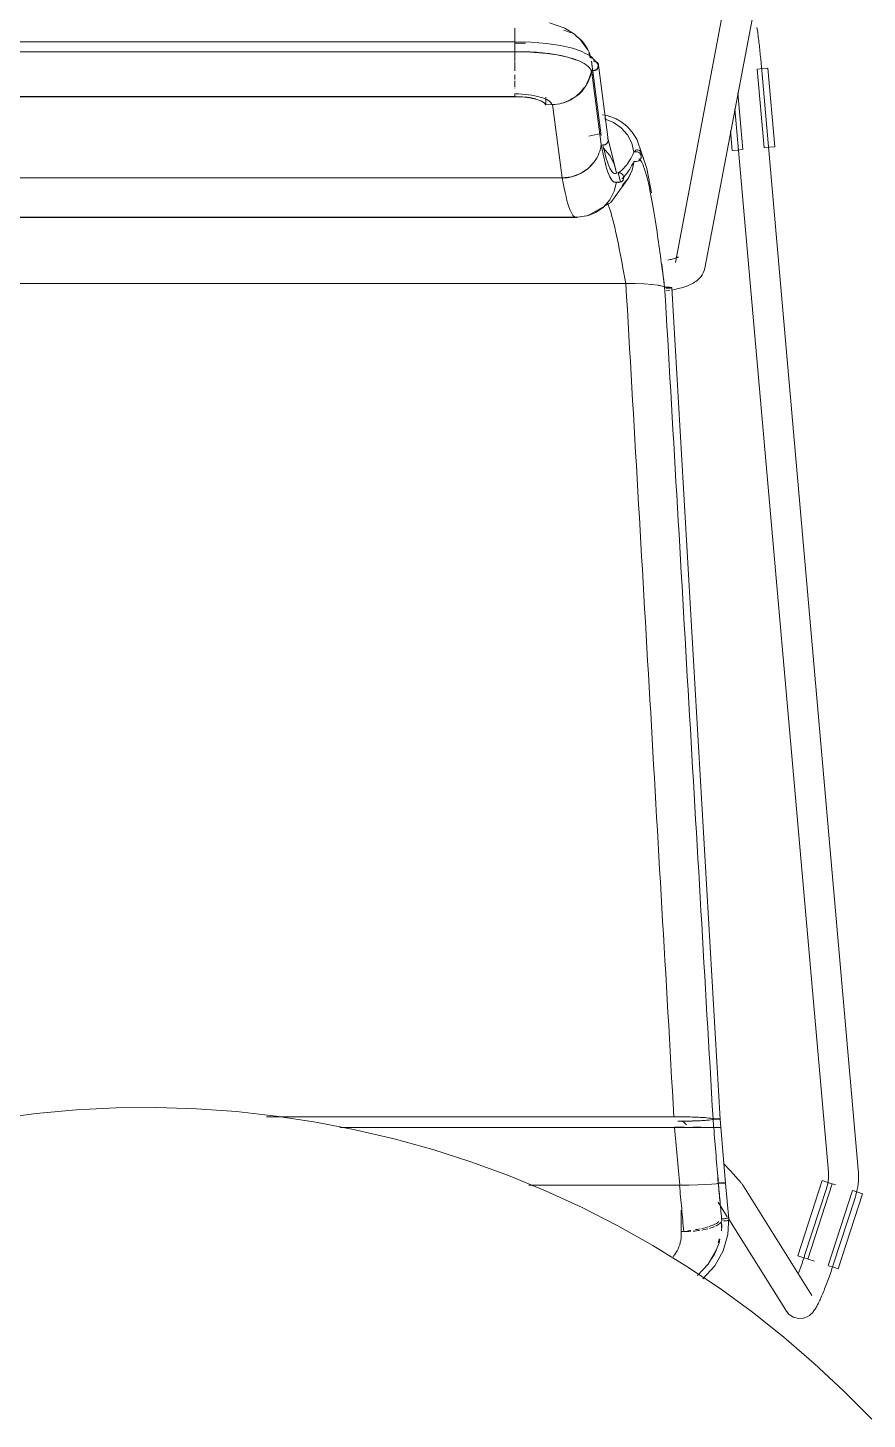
# Model space of a CAD drawing. Header units: millimetres. Extents: x 155927 to 317870, y -36033 to 97293.
# Drawn here: x 220476 to 220811, y 32063 to 32618 of the extents above; entities that cross this region are included whole.
import ezdxf

# ---------------------------------------------------------------- set-up
doc = ezdxf.new("R2010")
doc.units = ezdxf.units.MM
doc.header["$MEASUREMENT"] = 0
doc.layers.add('I-FURN', color=8, linetype='CONTINUOUS', lineweight=9)

msp = doc.modelspace()

# ---------------------------------------------------------------- linework, layer by layer
at = {"layer": 'I-FURN'}
for p, q in [((220753.53, 32623.65), (220734.71, 32524.36)), ((220746.5, 32522.13), (220765.32, 32621.42)), ((220670.62, 32617.95), (220670.62, 32615.37)), ((220670.62, 32612.18), (220670.62, 32615.21)), ((220670.62, 32615.2), (220670.62, 32612.18)), ((220684.51, 32620.06), (220690.55, 32617.93)), ((220690.55, 32617.93), (220694.44, 32615.54)), ((220694.44, 32615.54), (220696.91, 32613.24)), ((220767.3, 32618.16), (220767.39, 32617.58)), ((220767.39, 32617.58), (220767.49, 32616.97)), ((220767.49, 32616.97), (220767.58, 32616.36)), ((220767.58, 32616.36), (220767.67, 32615.72)), ((220767.67, 32615.72), (220767.75, 32615.07)), ((220767.75, 32615.07), (220767.84, 32614.41)), ((220670.62, 32612.43), (220375.77, 32612.43)), ((220670.62, 32612.43), (220670.62, 32608.47)), ((220670.62, 32612.43), (220677.16, 32612.33)), ((220670.62, 32612.36), (220670.62, 32612.43)), ((220670.62, 32612.16), (220670.62, 32612.36)), ((220670.62, 32611.86), (220670.62, 32612.16)), ((220670.62, 32611.47), (220670.62, 32611.86)), ((220670.62, 32611.01), (220670.62, 32611.47)), ((220670.62, 32610.52), (220670.62, 32611.01)), ((220670.62, 32610.02), (220670.62, 32610.52)), ((220670.62, 32609.55), (220670.62, 32610.02)), ((220670.62, 32609.13), (220670.62, 32609.55)), ((220677.16, 32612.33), (220683.28, 32611.85)), ((220683.28, 32611.85), (220688.9, 32611)), ((220688.9, 32611), (220693.59, 32609.9)), ((220693.59, 32609.9), (220697.05, 32608.74)), ((220696.91, 32613.24), (220699.59, 32609.35)), ((220699.59, 32609.35), (220699.69, 32609.15)), ((220767.84, 32614.41), (220767.93, 32613.73)), ((220767.93, 32613.73), (220768.01, 32613.05)), ((220768.01, 32613.05), (220768.1, 32612.35)), ((220768.1, 32612.35), (220768.18, 32611.64)), ((220768.18, 32611.64), (220768.26, 32610.92)), ((220768.26, 32610.92), (220768.34, 32610.19)), ((220768.34, 32610.19), (220768.42, 32609.46)), ((220768.42, 32609.46), (220768.5, 32608.72)), ((220375.77, 32608.47), (220670.62, 32608.47)), ((220670.62, 32608.8), (220670.62, 32609.13)), ((220670.62, 32608.58), (220670.62, 32608.8)), ((220670.62, 32608.47), (220670.62, 32608.58)), ((220670.62, 32604.68), (220670.62, 32608.49)), ((220670.62, 32608.49), (220670.62, 32604.68)), ((220676.84, 32608.39), (220670.62, 32608.47)), ((220670.62, 32604.49), (220670.62, 32600.93)), ((220683.41, 32607.85), (220676.84, 32608.39)), ((220687.42, 32607.26), (220683.41, 32607.85)), ((220691.85, 32606.29), (220687.42, 32607.26)), ((220695.29, 32605.2), (220691.85, 32606.29)), ((220697.05, 32608.74), (220701.17, 32606.56)), ((220701.17, 32606.56), (220703.71, 32603.66)), ((220705.08, 32575.02), (220701.23, 32604.72)), ((220768.5, 32608.72), (220768.57, 32607.98)), ((220768.57, 32607.98), (220768.64, 32607.23)), ((220768.64, 32607.23), (220768.71, 32606.48)), ((220768.71, 32606.48), (220768.78, 32605.73)), ((220768.78, 32605.73), (220768.8, 32605.57)), ((220807.74, 32162.25), (220768.8, 32605.57)), ((220670.62, 32599.3), (220670.62, 32597.46)), ((220701.25, 32601.18), (220705.1, 32571.47)), ((220701.38, 32603.52), (220702, 32598.75)), ((220707.93, 32573.38), (220704.07, 32603.16)), ((220767.38, 32601.59), (220770.14, 32570.18)), ((220767.5, 32601.6), (220769.57, 32601.78)), ((220769.57, 32601.78), (220771.61, 32601.96)), ((220771.61, 32601.96), (220774.37, 32570.55)), ((220670.62, 32596.94), (220670.62, 32594.48)), ((220670.62, 32593.95), (220670.62, 32594.05)), ((220670.62, 32590.62), (220375.77, 32590.62)), ((220375.77, 32590.56), (220670.62, 32590.56)), ((220670.62, 32590.56), (220673.66, 32590.46)), ((220673.66, 32590.46), (220676.51, 32590.14)), ((220676.51, 32590.14), (220679, 32589.63)), ((220679, 32589.63), (220680.98, 32588.96)), ((220680.98, 32588.96), (220682.33, 32588.17)), ((220682.33, 32588.17), (220682.97, 32587.31)), ((220682.97, 32587.31), (220682.97, 32590.31)), ((220682.97, 32587.32), (220682.98, 32590.31)), ((220682.97, 32587.31), (220685.69, 32587.38)), ((220685.69, 32587.38), (220689.55, 32558.1)), ((220761.69, 32569.44), (220759.7, 32592.04)), ((220707.46, 32583.05), (220705.69, 32583.28)), ((220709.99, 32580.32), (220706.47, 32581.72)), ((220711.06, 32581.76), (220707.46, 32583.05)), ((220713.33, 32580.42), (220711.06, 32581.76)), ((220758.49, 32585.7), (220795.79, 32161.2)), ((220713.07, 32578.14), (220709.99, 32580.32)), ((220715.55, 32575.32), (220713.07, 32578.14)), ((220715.5, 32578.64), (220713.33, 32580.42)), ((220717.5, 32576.4), (220715.5, 32578.64)), ((220719.31, 32573.57), (220717.5, 32576.4)), ((220756.77, 32576.96), (220757.46, 32569.07)), ((220704.95, 32575.8), (220700.13, 32574.85)), ((220705.57, 32571.32), (220706.06, 32571.28)), ((220706.06, 32571.28), (220706.56, 32571.36)), ((220706.56, 32571.36), (220707.01, 32571.55)), ((220707.01, 32571.55), (220707.39, 32571.85)), ((220707.39, 32571.85), (220707.68, 32572.24)), ((220707.68, 32572.24), (220707.87, 32572.68)), ((220707.88, 32573.62), (220707.69, 32574.06)), ((220707.87, 32572.68), (220707.94, 32573.15)), ((220707.94, 32573.15), (220707.88, 32573.62)), ((220707.91, 32573.46), (220710.88, 32561.84)), ((220717.29, 32572), (220715.55, 32575.32)), ((220718.2, 32568.37), (220717.29, 32572)), ((220723.3, 32561.86), (220719.31, 32573.57)), ((220774.37, 32570.55), (220772.33, 32570.37)), ((220708.59, 32567.11), (220706.08, 32569.98)), ((220710.34, 32563.71), (220708.59, 32567.11)), ((220718.25, 32564.88), (220717.45, 32561.27)), ((220717.46, 32561.26), (220718.25, 32564.88)), ((220718.2, 32568.36), (220718.67, 32568.53)), ((220718.67, 32568.53), (220718.2, 32568.37)), ((220718.72, 32564.73), (220718.25, 32564.88)), ((220718.25, 32564.88), (220718.72, 32564.73)), ((220719.16, 32568.58), (220718.67, 32568.53)), ((220718.67, 32568.53), (220719.16, 32568.57)), ((220719.66, 32568.5), (220719.16, 32568.58)), ((220719.16, 32568.57), (220719.66, 32568.5)), ((220719.66, 32568.5), (220720.11, 32568.3)), ((220720.11, 32568.3), (220719.66, 32568.5)), ((220720.16, 32565), (220719.71, 32564.79)), ((220719.71, 32564.79), (220720.16, 32565)), ((220720.11, 32568.3), (220720.5, 32568)), ((220720.5, 32568), (220720.11, 32568.3)), ((220720.54, 32565.32), (220720.16, 32565)), ((220720.16, 32565), (220720.54, 32565.31)), ((220720.5, 32568), (220720.8, 32567.6)), ((220720.8, 32567.6), (220720.5, 32568)), ((220720.83, 32565.72), (220720.54, 32565.32)), ((220720.54, 32565.31), (220720.83, 32565.72)), ((220720.8, 32567.6), (220720.99, 32567.15)), ((220721, 32567.15), (220720.8, 32567.6)), ((220721.01, 32566.18), (220720.83, 32565.72)), ((220720.83, 32565.72), (220721.01, 32566.18)), ((220720.99, 32567.15), (220721.07, 32566.66)), ((220721.07, 32566.66), (220721, 32567.15)), ((220721.07, 32566.66), (220721.01, 32566.18)), ((220721.01, 32566.18), (220721.07, 32566.66)), ((220759.5, 32569.24), (220757.46, 32569.07)), ((220761.57, 32569.43), (220759.5, 32569.24)), ((220772.33, 32570.37), (220770.26, 32570.19)), ((220693.32, 32558.57), (220696.87, 32559.89)), ((220696.87, 32559.89), (220699.98, 32561.97)), ((220699.98, 32561.97), (220702.47, 32564.71)), ((220711.24, 32560), (220710.34, 32563.71)), ((220710.88, 32561.84), (220711.2, 32559.98)), ((220711.24, 32559.99), (220711.71, 32560.16)), ((220711.71, 32560.16), (220711.24, 32560)), ((220711.71, 32560.16), (220712.2, 32560.2)), ((220712.21, 32560.2), (220711.71, 32560.16)), ((220712.75, 32556.39), (220711.92, 32560.28)), ((220712.2, 32560.2), (220712.69, 32560.11)), ((220712.7, 32560.12), (220712.21, 32560.2)), ((220712.69, 32560.11), (220713.14, 32559.91)), ((220713.15, 32559.91), (220712.7, 32560.12)), ((220713.14, 32559.91), (220713.53, 32559.6)), ((220713.53, 32559.6), (220713.15, 32559.91)), ((220713.53, 32559.6), (220713.82, 32559.19)), ((220713.82, 32559.2), (220713.53, 32559.6)), ((220717.45, 32561.27), (220715.81, 32557.94)), ((220715.82, 32557.94), (220717.46, 32561.26)), ((220715.87, 32557.87), (220716.76, 32559.61)), ((220719.22, 32564.7), (220718.72, 32564.73)), ((220718.72, 32564.73), (220719.22, 32564.7)), ((220719.71, 32564.79), (220719.22, 32564.7)), ((220719.22, 32564.7), (220719.71, 32564.79)), ((220725.2, 32552.19), (220723.3, 32561.86)), ((220689.55, 32558.1), (220356.84, 32558.1)), ((220356.84, 32558.1), (220689.55, 32558.1)), ((220689.55, 32558.1), (220693.32, 32558.57)), ((220708.89, 32548.33), (220715.87, 32557.87)), ((220710.17, 32556.47), (220713.05, 32556.52)), ((220710.34, 32552.78), (220711.24, 32556.49)), ((220711.71, 32556.33), (220711.24, 32556.49)), ((220711.24, 32556.49), (220711.71, 32556.33)), ((220712.2, 32556.29), (220711.71, 32556.33)), ((220711.71, 32556.33), (220712.21, 32556.29)), ((220712.69, 32556.37), (220712.2, 32556.29)), ((220712.21, 32556.29), (220712.7, 32556.37)), ((220713.14, 32556.58), (220712.69, 32556.37)), ((220712.7, 32556.37), (220713.15, 32556.57)), ((220713.53, 32556.89), (220713.14, 32556.58)), ((220713.15, 32556.57), (220713.53, 32556.89)), ((220715.81, 32557.94), (220713.42, 32555.1)), ((220713.42, 32555.11), (220715.82, 32557.94)), ((220713.82, 32557.29), (220713.53, 32556.89)), ((220713.53, 32556.89), (220713.82, 32557.29)), ((220714.01, 32558.73), (220713.82, 32559.2)), ((220713.82, 32559.19), (220714.01, 32558.73)), ((220714.01, 32557.75), (220713.82, 32557.29)), ((220713.82, 32557.29), (220714.01, 32557.75)), ((220714.01, 32558.73), (220714.08, 32558.24)), ((220714.08, 32558.24), (220714.01, 32558.73)), ((220714.08, 32558.24), (220714.01, 32557.75)), ((220714.01, 32557.75), (220714.08, 32558.24)), ((220700.24, 32543.21), (220708.89, 32548.33)), ((220708.59, 32549.39), (220706.08, 32546.51)), ((220706.08, 32546.51), (220708.59, 32549.38)), ((220710.34, 32552.78), (220708.59, 32549.39)), ((220708.59, 32549.38), (220710.34, 32552.78)), ((220695.05, 32542.35), (220700.08, 32543.14)), ((220699.38, 32542.98), (220695.59, 32542.5)), ((220695.59, 32542.5), (220699.38, 32542.97)), ((220702.94, 32544.34), (220699.38, 32542.98)), ((220699.38, 32542.97), (220702.95, 32544.34)), ((220700.08, 32543.14), (220703.26, 32544.51)), ((220706.08, 32546.51), (220702.94, 32544.34)), ((220702.95, 32544.34), (220706.08, 32546.51)), ((220695.59, 32542.5), (220350.8, 32542.5)), ((220350.8, 32542.5), (220695.59, 32542.5)), ((220351.34, 32542.35), (220656.14, 32542.35)), ((220656.14, 32542.35), (220695.05, 32542.35)), ((220734.6, 32526.02), (220734.26, 32525.91)), ((220734.9, 32526.13), (220734.6, 32526.02)), ((220735.17, 32526.23), (220734.9, 32526.13)), ((220735.4, 32526.32), (220735.17, 32526.23)), ((220735.59, 32526.41), (220735.4, 32526.32)), ((220735.75, 32526.49), (220735.59, 32526.41)), ((220735.83, 32526.53), (220735.75, 32526.49)), ((220735.91, 32526.57), (220735.83, 32526.53)), ((220735.93, 32526.59), (220735.91, 32526.57)), ((220732.16, 32525.39), (220731.67, 32525.29)), ((220732.63, 32525.49), (220732.16, 32525.39)), ((220733.08, 32525.59), (220732.63, 32525.49)), ((220733.5, 32525.7), (220733.08, 32525.59)), ((220733.89, 32525.8), (220733.5, 32525.7)), ((220734.26, 32525.91), (220733.89, 32525.8)), ((220746.24, 32521.14), (220745.88, 32520.24)), ((220746.5, 32522.13), (220746.24, 32521.14)), ((220714.89, 32516), (220331.49, 32516)), ((220331.49, 32516), (220714.89, 32516)), ((220718.66, 32515.94), (220714.89, 32516)), ((220714.97, 32516), (220718.66, 32515.94)), ((220722.2, 32515.79), (220718.66, 32515.94)), ((220718.72, 32515.94), (220722.2, 32515.79)), ((220725.3, 32515.55), (220722.2, 32515.79)), ((220722.24, 32515.78), (220725.3, 32515.55)), ((220727.79, 32515.24), (220725.3, 32515.55)), ((220725.33, 32515.55), (220727.8, 32515.24)), ((220729.54, 32514.87), (220727.79, 32515.24)), ((220727.8, 32515.23), (220729.54, 32514.87)), ((220739.57, 32515.06), (220738.99, 32514.84)), ((220740.14, 32515.3), (220739.57, 32515.06)), ((220740.7, 32515.55), (220740.14, 32515.3)), ((220741.25, 32515.82), (220740.7, 32515.55)), ((220741.79, 32516.11), (220741.25, 32515.82)), ((220742.33, 32516.44), (220741.79, 32516.11)), ((220742.87, 32516.8), (220742.33, 32516.44)), ((220743.4, 32517.2), (220742.87, 32516.8)), ((220743.93, 32517.65), (220743.4, 32517.2)), ((220744.45, 32518.17), (220743.93, 32517.65)), ((220744.96, 32518.77), (220744.45, 32518.17)), ((220745.44, 32519.45), (220744.96, 32518.77)), ((220745.88, 32520.24), (220745.44, 32519.45)), ((220729.54, 32514.87), (220730.44, 32514.47)), ((220730.44, 32514.47), (220729.54, 32514.87)), ((220730.91, 32514.49), (220730.44, 32514.47)), ((220730.44, 32514.47), (220730.92, 32514.49)), ((220731.41, 32514.49), (220730.91, 32514.49)), ((220730.92, 32514.49), (220731.41, 32514.49)), ((220730.95, 32514.07), (220731.45, 32514.07)), ((220731.45, 32514.07), (220730.95, 32514.07)), ((220731.79, 32513.15), (220731.06, 32513.05)), ((220731.9, 32514.48), (220731.41, 32514.49)), ((220731.41, 32514.49), (220731.91, 32514.48)), ((220731.45, 32514.07), (220731.94, 32514.08)), ((220731.94, 32514.08), (220731.45, 32514.07)), ((220732.5, 32513.26), (220731.79, 32513.15)), ((220732.36, 32514.46), (220731.9, 32514.48)), ((220731.91, 32514.48), (220732.36, 32514.46)), ((220731.94, 32514.08), (220732.39, 32514.1)), ((220732.4, 32514.1), (220731.94, 32514.08)), ((220732.74, 32514.43), (220732.36, 32514.46)), ((220732.36, 32514.46), (220732.75, 32514.43)), ((220732.39, 32514.1), (220732.77, 32514.13)), ((220732.78, 32514.13), (220732.4, 32514.1)), ((220733.04, 32514.38), (220732.74, 32514.43)), ((220732.75, 32514.43), (220733.05, 32514.38)), ((220732.77, 32514.13), (220733.06, 32514.18)), ((220733.07, 32514.18), (220732.78, 32514.13)), ((220733.24, 32514.33), (220733.04, 32514.38)), ((220733.05, 32514.38), (220733.24, 32514.33)), ((220733.06, 32514.18), (220733.25, 32514.23)), ((220733.25, 32514.23), (220733.07, 32514.18)), ((220733.9, 32513.5), (220733.21, 32513.37)), ((220733.31, 32514.28), (220733.24, 32514.33)), ((220733.24, 32514.33), (220733.31, 32514.28)), ((220733.25, 32514.23), (220733.31, 32514.28)), ((220733.31, 32514.28), (220733.25, 32514.23)), ((220752.6, 32182.37), (220733.31, 32514.28)), ((220734.58, 32513.63), (220733.9, 32513.5)), ((220735.25, 32513.78), (220734.58, 32513.63)), ((220735.9, 32513.93), (220735.25, 32513.78)), ((220736.55, 32514.09), (220735.9, 32513.93)), ((220737.18, 32514.26), (220736.55, 32514.09)), ((220737.79, 32514.44), (220737.18, 32514.26)), ((220738.4, 32514.64), (220737.79, 32514.44)), ((220738.99, 32514.84), (220738.4, 32514.64)), ((220479.6, 32184.58), (220463.73, 32182.52)), ((220495.53, 32186), (220479.6, 32184.58)), ((220511.51, 32186.79), (220495.53, 32186)), ((220527.51, 32186.94), (220511.51, 32186.79)), ((220543.5, 32186.44), (220527.51, 32186.94)), ((220559.46, 32185.31), (220543.5, 32186.44)), ((220575.36, 32183.54), (220559.46, 32185.31)), ((220734.14, 32183.26), (220571.55, 32183.26)), ((220571.55, 32183.26), (220734.14, 32183.26)), ((220591.18, 32181.14), (220575.36, 32183.54)), ((220737.93, 32183.24), (220734.14, 32183.26)), ((220739.11, 32180.1), (220737.63, 32181.62)), ((220741.49, 32183.16), (220737.93, 32183.24)), ((220737.94, 32181.5), (220741.49, 32181.58)), ((220744.62, 32183.04), (220741.49, 32183.16)), ((220741.49, 32181.58), (220744.61, 32181.71)), ((220744.61, 32181.71), (220747.1, 32181.87)), ((220747.13, 32182.87), (220744.62, 32183.04)), ((220747.1, 32181.87), (220748.85, 32182.06)), ((220748.87, 32182.68), (220747.13, 32182.87)), ((220748.85, 32182.06), (220749.76, 32182.27)), ((220749.76, 32182.47), (220748.87, 32182.68)), ((220750.23, 32182.48), (220749.76, 32182.47)), ((220749.76, 32182.27), (220750.23, 32182.26)), ((220750.73, 32182.48), (220750.23, 32182.48)), ((220750.23, 32182.26), (220750.72, 32182.26)), ((220750.72, 32182.26), (220751.21, 32182.26)), ((220751.22, 32182.48), (220750.73, 32182.48)), ((220751.21, 32182.26), (220751.66, 32182.28)), ((220751.67, 32182.47), (220751.22, 32182.48)), ((220751.66, 32182.28), (220752.05, 32182.29)), ((220752.05, 32182.45), (220751.67, 32182.47)), ((220752.35, 32182.42), (220752.05, 32182.45)), ((220752.05, 32182.29), (220752.34, 32182.32)), ((220752.34, 32182.32), (220752.53, 32182.34)), ((220752.53, 32182.4), (220752.35, 32182.42)), ((220752.6, 32182.37), (220752.53, 32182.4)), ((220752.53, 32182.34), (220752.6, 32182.37)), ((220752.6, 32182.37), (220752.87, 32179.01)), ((220606.89, 32178.11), (220591.18, 32181.14)), ((220734.41, 32178.95), (220600.77, 32178.95)), ((220600.77, 32178.95), (220734.41, 32178.95)), ((220622.46, 32174.45), (220606.89, 32178.11)), ((220738.2, 32178.95), (220734.41, 32178.95)), ((220734.41, 32178.95), (220738.2, 32178.95)), ((220734.42, 32179.08), (220738.2, 32179.07)), ((220738.2, 32179.07), (220734.42, 32179.08)), ((220735.68, 32181.48), (220737.94, 32181.5)), ((220741.76, 32178.96), (220738.2, 32178.95)), ((220738.2, 32178.95), (220741.76, 32178.96)), ((220741.76, 32179.07), (220744.88, 32179.06)), ((220744.88, 32179.06), (220741.76, 32179.07)), ((220741.76, 32178.96), (220744.9, 32178.96)), ((220744.89, 32178.96), (220741.77, 32178.96)), ((220744.88, 32179.06), (220747.38, 32179.05)), ((220747.38, 32179.05), (220744.88, 32179.06)), ((220747.4, 32178.98), (220744.9, 32178.96)), ((220744.9, 32178.96), (220747.4, 32178.98)), ((220747.38, 32179.05), (220749.13, 32179.03)), ((220749.13, 32179.03), (220747.38, 32179.05)), ((220749.14, 32178.99), (220747.4, 32178.98)), ((220747.4, 32178.98), (220749.15, 32178.99)), ((220750.03, 32179), (220749.14, 32178.99)), ((220749.15, 32178.99), (220750.04, 32179)), ((220750.03, 32179.02), (220750.5, 32179.02)), ((220750.5, 32179.02), (220750.03, 32179.02)), ((220750.5, 32179), (220750.03, 32179)), ((220750.04, 32179), (220750.51, 32179)), ((220750.5, 32179.02), (220750.99, 32179.02)), ((220751, 32179.02), (220750.5, 32179.02)), ((220751, 32179), (220750.5, 32179)), ((220750.51, 32179), (220751, 32179)), ((220750.99, 32179.02), (220751.48, 32179.02)), ((220751.49, 32179.02), (220751, 32179.02)), ((220751.49, 32179), (220751, 32179)), ((220751, 32179), (220751.49, 32179)), ((220751.48, 32179.02), (220751.94, 32179.02)), ((220751.94, 32179.02), (220751.49, 32179.02)), ((220751.94, 32179.01), (220751.49, 32179)), ((220751.49, 32179), (220751.95, 32179.01)), ((220751.94, 32179.02), (220752.32, 32179.02)), ((220752.32, 32179.02), (220751.94, 32179.02)), ((220752.32, 32179.01), (220751.94, 32179.01)), ((220751.95, 32179.01), (220752.33, 32179.01)), ((220752.62, 32179.01), (220752.32, 32179.01)), ((220752.33, 32179.01), (220752.62, 32179.01)), ((220752.8, 32179.01), (220752.87, 32179.01)), ((220752.87, 32179.01), (220752.8, 32179.01)), ((220752.81, 32179.01), (220752.87, 32179.01)), ((220752.87, 32179.01), (220752.81, 32179.01)), ((220754.7, 32156.81), (220752.87, 32179.01)), ((220637.88, 32170.17), (220622.46, 32174.45)), ((220653.11, 32165.27), (220637.88, 32170.17)), ((220668.14, 32159.78), (220653.11, 32165.27)), ((220682.93, 32153.68), (220668.14, 32159.78)), ((220754.67, 32163.85), (220754.23, 32164.32)), ((220755.1, 32163.39), (220754.67, 32163.85)), ((220755.53, 32162.93), (220755.1, 32163.39)), ((220755.94, 32162.49), (220755.53, 32162.93)), ((220756.34, 32162.05), (220755.94, 32162.49)), ((220756.73, 32161.63), (220756.34, 32162.05)), ((220757.12, 32161.22), (220756.73, 32161.63)), ((220757.48, 32160.81), (220757.12, 32161.22)), ((220757.84, 32160.42), (220757.48, 32160.81)), ((220758.18, 32160.05), (220757.84, 32160.42)), ((220758.51, 32159.68), (220758.18, 32160.05)), ((220758.83, 32159.33), (220758.51, 32159.68)), ((220795.79, 32161.2), (220795.84, 32160.54)), ((220795.84, 32160.54), (220795.85, 32159.87)), ((220795.85, 32159.87), (220795.85, 32159.21)), ((220807.75, 32162.2), (220807.74, 32162.25)), ((220807.82, 32161.06), (220807.75, 32162.2)), ((220807.85, 32159.91), (220807.82, 32161.06)), ((220807.84, 32158.77), (220807.85, 32159.91)), ((220676.24, 32155.98), (220736.35, 32155.98)), ((220736.35, 32155.98), (220676.24, 32155.98)), ((220736.35, 32155.98), (220740.11, 32156.01)), ((220740.11, 32156.01), (220736.47, 32155.98)), ((220743.65, 32156.08), (220740.21, 32156.01)), ((220740.21, 32156.01), (220743.65, 32156.08)), ((220743.65, 32156.08), (220746.75, 32156.2)), ((220746.75, 32156.2), (220743.71, 32156.08)), ((220746.75, 32156.2), (220749.22, 32156.35)), ((220749.23, 32156.35), (220746.79, 32156.2)), ((220749.22, 32156.35), (220750.96, 32156.52)), ((220750.96, 32156.53), (220749.24, 32156.35)), ((220751.85, 32156.72), (220750.96, 32156.53)), ((220750.96, 32156.52), (220751.85, 32156.72)), ((220751.85, 32156.72), (220752.32, 32156.71)), ((220752.32, 32156.71), (220751.85, 32156.72)), ((220752.34, 32156.91), (220751.86, 32156.9)), ((220751.86, 32156.9), (220752.33, 32156.91)), ((220752.32, 32156.71), (220752.82, 32156.71)), ((220752.81, 32156.71), (220752.32, 32156.71)), ((220753.31, 32156.71), (220752.81, 32156.71)), ((220752.82, 32156.71), (220753.31, 32156.71)), ((220753.32, 32156.91), (220752.83, 32156.91)), ((220752.83, 32156.91), (220753.32, 32156.91)), ((220753.31, 32156.71), (220753.76, 32156.72)), ((220753.76, 32156.72), (220753.31, 32156.71)), ((220753.78, 32156.9), (220753.32, 32156.91)), ((220753.32, 32156.91), (220753.77, 32156.9)), ((220753.76, 32156.72), (220754.15, 32156.74)), ((220754.14, 32156.74), (220753.76, 32156.72)), ((220753.77, 32156.9), (220754.15, 32156.88)), ((220754.16, 32156.88), (220753.78, 32156.9)), ((220754.44, 32156.76), (220754.14, 32156.74)), ((220754.15, 32156.88), (220754.45, 32156.86)), ((220754.15, 32156.74), (220754.44, 32156.76)), ((220754.45, 32156.86), (220754.16, 32156.88)), ((220754.44, 32156.76), (220754.63, 32156.78)), ((220754.64, 32156.84), (220754.45, 32156.86)), ((220754.45, 32156.86), (220754.63, 32156.84)), ((220754.63, 32156.84), (220754.7, 32156.81)), ((220754.7, 32156.81), (220754.63, 32156.78)), ((220754.63, 32156.78), (220754.7, 32156.81)), ((220754.7, 32156.81), (220754.64, 32156.84)), ((220756.12, 32142.32), (220754.7, 32156.81)), ((220759.13, 32158.99), (220758.83, 32159.33)), ((220759.42, 32158.67), (220759.13, 32158.99)), ((220759.69, 32158.36), (220759.42, 32158.67)), ((220759.95, 32158.07), (220759.69, 32158.36)), ((220760.19, 32157.79), (220759.95, 32158.07)), ((220760.42, 32157.52), (220760.19, 32157.79)), ((220760.63, 32157.27), (220760.42, 32157.52)), ((220760.84, 32157.03), (220760.63, 32157.27)), ((220761.02, 32156.8), (220760.84, 32157.03)), ((220761.2, 32156.58), (220761.02, 32156.8)), ((220761.38, 32156.35), (220761.2, 32156.58)), ((220761.55, 32156.13), (220761.38, 32156.35)), ((220761.74, 32155.87), (220761.55, 32156.13)), ((220761.95, 32155.54), (220761.74, 32155.87)), ((220789.26, 32111.96), (220761.95, 32155.54)), ((220793.3, 32157.78), (220783.61, 32127.77)), ((220795.04, 32154.63), (220786.33, 32127.82)), ((220787.66, 32126.47), (220797.35, 32156.47)), ((220793.3, 32157.78), (220795.25, 32157.15)), ((220795.05, 32154.66), (220795.04, 32154.63)), ((220795.24, 32155.29), (220795.05, 32154.66)), ((220795.41, 32155.94), (220795.24, 32155.29)), ((220795.25, 32157.15), (220797.23, 32156.51)), ((220795.55, 32156.58), (220795.41, 32155.94)), ((220795.66, 32157.24), (220795.55, 32156.58)), ((220795.75, 32157.89), (220795.66, 32157.24)), ((220805.41, 32153.87), (220795.73, 32123.86)), ((220795.81, 32158.55), (220795.75, 32157.89)), ((220795.85, 32159.21), (220795.81, 32158.55)), ((220797.44, 32156.44), (220798.61, 32156.07)), ((220805.53, 32153.83), (220807.5, 32153.19)), ((220807.08, 32153.12), (220807.32, 32154.24)), ((220807.32, 32154.24), (220807.52, 32155.36)), ((220807.52, 32155.36), (220807.67, 32156.5)), ((220807.67, 32156.5), (220807.78, 32157.63)), ((220807.78, 32157.63), (220807.84, 32158.77)), ((220697.47, 32147), (220682.93, 32153.68)), ((220751.78, 32149.17), (220755.45, 32143.32)), ((220797.75, 32124.11), (220806.46, 32150.92)), ((220809.46, 32152.56), (220799.77, 32122.56)), ((220806.46, 32150.92), (220806.79, 32152.02)), ((220806.79, 32152.02), (220807.08, 32153.12)), ((220807.5, 32153.19), (220809.46, 32152.56)), ((220711.72, 32139.74), (220697.47, 32147)), ((220737.06, 32136.19), (220737.06, 32145.94)), ((220756, 32143.21), (220755.71, 32136.3)), ((220725.68, 32131.92), (220711.72, 32139.74)), ((220738.05, 32137.43), (220737, 32137.43)), ((220756.05, 32142.35), (220779.09, 32105.59)), ((220739.31, 32123.55), (220725.68, 32131.92)), ((220755.71, 32136.3), (220753.84, 32129.79)), ((220751.13, 32130.19), (220747.77, 32124.36)), ((220753.84, 32129.79), (220750.45, 32123.77)), ((220785.57, 32127.14), (220783.61, 32127.77)), ((220785.54, 32125.43), (220785.77, 32126.11)), ((220787.54, 32126.51), (220785.57, 32127.14)), ((220785.77, 32126.11), (220786, 32126.8)), ((220786, 32126.8), (220786.23, 32127.49)), ((220786.23, 32127.49), (220786.33, 32127.82)), ((220787.75, 32126.44), (220790.23, 32125.64)), ((220752.6, 32114.64), (220739.31, 32123.55)), ((220747.77, 32124.36), (220743.5, 32119.88)), ((220750.45, 32123.77), (220745.71, 32118.62)), ((220783.89, 32120.84), (220784.13, 32121.47)), ((220784.13, 32121.47), (220784.36, 32122.1)), ((220784.36, 32122.1), (220784.6, 32122.75)), ((220784.6, 32122.75), (220784.83, 32123.41)), ((220784.83, 32123.41), (220785.07, 32124.07)), ((220785.07, 32124.07), (220785.3, 32124.75)), ((220785.3, 32124.75), (220785.54, 32125.43)), ((220797.82, 32123.19), (220795.84, 32123.82)), ((220796.35, 32120), (220796.61, 32120.72)), ((220796.61, 32120.72), (220796.86, 32121.45)), ((220796.86, 32121.45), (220797.11, 32122.18)), ((220797.11, 32122.18), (220797.35, 32122.92)), ((220797.35, 32122.92), (220797.6, 32123.66)), ((220797.6, 32123.66), (220797.75, 32124.11)), ((220799.77, 32122.56), (220797.82, 32123.19)), ((220794.32, 32114.55), (220794.57, 32115.19)), ((220794.57, 32115.19), (220794.83, 32115.84)), ((220794.83, 32115.84), (220795.08, 32116.51)), ((220795.08, 32116.51), (220795.34, 32117.19)), ((220795.34, 32117.19), (220795.59, 32117.88)), ((220795.59, 32117.88), (220795.85, 32118.57)), ((220795.85, 32118.57), (220796.1, 32119.28)), ((220796.1, 32119.28), (220796.35, 32120)), ((220765.52, 32105.2), (220752.6, 32114.64)), ((220791.91, 32109.03), (220792.14, 32109.51)), ((220792.14, 32109.51), (220792.37, 32110)), ((220792.37, 32110), (220792.61, 32110.51)), ((220792.61, 32110.51), (220792.85, 32111.03)), ((220792.85, 32111.03), (220793.09, 32111.58)), ((220793.09, 32111.58), (220793.33, 32112.14)), ((220793.33, 32112.14), (220793.58, 32112.72)), ((220793.58, 32112.72), (220793.82, 32113.31)), ((220793.82, 32113.31), (220794.07, 32113.92)), ((220794.07, 32113.92), (220794.32, 32114.55)), ((220778.05, 32095.26), (220765.52, 32105.2)), ((220779.98, 32104.47), (220779.09, 32105.59)), ((220779.98, 32104.47), (220781.71, 32103.24)), ((220787.29, 32103.35), (220788.21, 32103.92)), ((220788.21, 32103.92), (220788.84, 32104.44)), ((220788.84, 32104.44), (220789.3, 32104.9)), ((220789.3, 32104.9), (220789.67, 32105.33)), ((220789.67, 32105.33), (220789.98, 32105.73)), ((220789.98, 32105.73), (220790.26, 32106.12)), ((220790.26, 32106.12), (220790.52, 32106.51)), ((220790.52, 32106.51), (220790.76, 32106.9)), ((220790.76, 32106.9), (220790.99, 32107.3)), ((220790.99, 32107.3), (220791.22, 32107.71)), ((220791.22, 32107.71), (220791.45, 32108.13)), ((220791.45, 32108.13), (220791.68, 32108.57)), ((220791.68, 32108.57), (220791.91, 32109.03)), ((220781.71, 32103.24), (220783.94, 32102.66)), ((220783.94, 32102.66), (220785.91, 32102.83)), ((220785.91, 32102.83), (220787.29, 32103.35)), ((220790.18, 32084.82), (220778.05, 32095.26)), ((220801.88, 32073.9), (220790.18, 32084.82)), ((220813.13, 32062.53), (220801.88, 32073.9))]:
    msp.add_line(p, q, dxfattribs=at)
for centre, major_axis, ratio, start_param, end_param in [((220670.62, 32605.72), (0, 15.75), 0.000004, 3.431839, 3.614078), ((220689.42, 32573.17), (15.78, 0), 0.955139, 5.929149, 6.170649), ((220705.98, 32573.15), (1.96, 0), 0.955139, 4.501447, 6.790779), ((220689.42, 32573.17), (15.78, 0), 0.955139, 5.687432, 5.928979), ((220689.42, 32573.17), (15.78, 0), 0.955139, 4.720632, 5.68731)]:
    msp.add_ellipse(centre, major_axis=major_axis, ratio=ratio, start_param=start_param, end_param=end_param, dxfattribs=at)
for points in [[(220693, 32615.99), (220692.12, 32616.42), (220691.19, 32616.82), (220690.23, 32617.05)], [(220670.62, 32611.89), (220672.05, 32611.92), (220673.47, 32611.92), (220674.88, 32611.88)], [(220670.62, 32608.49), (220672.97, 32608.54), (220677.62, 32608.47), (220684.47, 32607.84), (220690.62, 32606.73), (220695.69, 32605.2), (220699.39, 32603.3), (220700.7, 32601.89), (220701.05, 32601.17)], [(220700.17, 32608.05), (220700.41, 32607.43), (220700.57, 32606.78), (220700.71, 32606.12)], [(220685.69, 32587.38), (220686.98, 32587.41), (220689.48, 32587.77), (220693.09, 32589.19), (220696.23, 32591.38), (220698.76, 32594.22), (220700.52, 32597.56), (220701.1, 32599.93), (220701.25, 32601.18)], [(220700.79, 32599.66), (220700.48, 32598.27), (220699.98, 32596.9), (220699.28, 32595.65)], [(220702.01, 32600.99), (220701.85, 32600.98), (220701.68, 32600.98), (220701.52, 32601.02)], [(220670.62, 32591.69), (220674.41, 32591.63), (220681.8, 32590.67), (220685.19, 32588.5), (220685.44, 32587.39)], [(220679, 32589.68), (220676.95, 32590.22), (220674.23, 32590.51), (220671.46, 32590.6)], [(220711.24, 32556.49), (220710.21, 32555.94), (220708.17, 32557.91), (220706.12, 32565.97), (220705.1, 32571.47)], [(220695.05, 32542.35), (220695.23, 32542.35), (220695.41, 32542.4), (220695.59, 32542.5)], [(220730.43, 32514.48), (220730.04, 32517.54), (220729.65, 32520.63), (220729.27, 32523.68)], [(220714.97, 32516), (220718.17, 32460.64), (220721.36, 32405.22), (220724.56, 32349.76)], [(220730.44, 32514.47), (220733.66, 32459.23), (220740.1, 32348.64), (220746.54, 32237.88), (220749.76, 32182.47)], [(220724.56, 32349.76), (220727.75, 32294.29), (220730.95, 32238.79), (220734.14, 32183.26)], [(220750.03, 32179), (220749.99, 32179.58), (220749.9, 32180.74), (220749.81, 32181.89), (220749.76, 32182.47)], [(220750.03, 32179.02), (220749.98, 32179.56), (220749.89, 32180.64), (220749.8, 32181.73), (220749.76, 32182.27)], [(220734.41, 32178.95), (220734.75, 32175.12), (220735.1, 32171.28), (220735.44, 32167.46)], [(220750.04, 32179), (220750.34, 32175.29), (220750.94, 32167.85), (220751.55, 32160.43), (220751.85, 32156.72)], [(220750.55, 32172.7), (220750.59, 32172.29), (220750.62, 32171.88), (220750.65, 32171.47)], [(220735.44, 32167.46), (220735.78, 32163.63), (220736.13, 32159.8), (220736.47, 32155.98)], [(220750.95, 32167.85), (220751.26, 32164.2), (220751.56, 32160.55), (220751.86, 32156.9)], [(220738.05, 32137.43), (220737.79, 32140.46), (220737.25, 32146.6), (220736.66, 32152.85), (220736.35, 32155.98)], [(220753.29, 32141.76), (220753.05, 32144.21), (220752.57, 32149.16), (220752.09, 32154.19), (220751.85, 32156.72)], [(220752.57, 32149.82), (220752.33, 32152.17), (220752.1, 32154.53), (220751.86, 32156.9)], [(220737, 32137.43), (220737.05, 32136.92), (220737.07, 32136.41), (220737.06, 32135.91)], [(220740.84, 32137.53), (220739.93, 32137.47), (220739, 32137.44), (220738.05, 32137.43)], [(220739.46, 32137.66), (220739.94, 32137.72), (220740.41, 32137.78), (220740.87, 32137.85)], [(220744.41, 32137.9), (220743.56, 32137.77), (220742.68, 32137.66), (220741.77, 32137.6)], [(220742.58, 32138.11), (220743.26, 32138.23), (220743.92, 32138.36), (220744.58, 32138.5)], [(220745.24, 32138.64), (220746.16, 32138.86), (220747.1, 32139.09), (220747.95, 32139.34)], [(220747.64, 32138.53), (220746.9, 32138.34), (220746.09, 32138.18), (220745.26, 32138.03)], [(220748.28, 32139.49), (220749.09, 32139.76), (220749.9, 32140.04), (220750.46, 32140.34)], [(220750.29, 32139.4), (220749.7, 32139.15), (220749.04, 32138.92), (220748.31, 32138.71)], [(220750.7, 32140.45), (220751.34, 32140.76), (220751.74, 32141.08), (220752.07, 32141.4)], [(220753.29, 32141.76), (220753.14, 32141.37), (220752.58, 32140.62), (220751.43, 32139.92), (220750.74, 32139.6)], [(220753.25, 32140.23), (220753.24, 32139.4), (220753.2, 32138.58), (220753.12, 32137.76)], [(220753.14, 32138.99), (220753.2, 32139.63), (220753.21, 32140.28), (220753.2, 32140.94)], [(220751.84, 32132.98), (220752.02, 32133.49), (220752.15, 32134.01), (220752.25, 32134.53)]]:
    msp.add_open_spline(points, degree=3, dxfattribs=at)
for points, knots in [([(220701.04, 32605.83), (220700.88, 32606.6), (220700.32, 32608.5), (220698.76, 32611.36), (220696.75, 32613.55), (220695.37, 32614.56), (220694.96, 32614.82)], [0.0592823, 0.0592823, 0.0592823, 0.0592823, 0.1666667, 0.3333333, 0.5, 0.565028, 0.565028, 0.565028, 0.565028]), ([(220701.25, 32601.18), (220701.4, 32601.11), (220701.61, 32601.05), (220701.89, 32601), (220702.18, 32600.99), (220702.47, 32601.03), (220702.76, 32601.11), (220703.03, 32601.22), (220703.35, 32601.42), (220703.67, 32601.72), (220703.9, 32602.09), (220704.04, 32602.45), (220704.08, 32602.76), (220704.09, 32603.04), (220704.05, 32603.3), (220703.98, 32603.55), (220703.87, 32603.79), (220703.68, 32604.09), (220703.35, 32604.4), (220702.96, 32604.62), (220702.6, 32604.72), (220702.34, 32604.76), (220702.18, 32604.76), (220702.11, 32604.76)], [0, 0, 0, 0, 0.0555556, 0.0833333, 0.1111111, 0.1666667, 0.1944444, 0.2222222, 0.2777778, 0.3333333, 0.3888889, 0.4444444, 0.4791667, 0.5138889, 0.5486111, 0.5833333, 0.6180556, 0.6527778, 0.7222222, 0.7916667, 0.8263889, 0.8611111, 0.8888889, 0.8888889, 0.8888889, 0.8888889]), ([(220702.01, 32604.74), (220702.18, 32604.74), (220702.47, 32604.7), (220702.85, 32604.56), (220703.27, 32604.3), (220703.72, 32603.78), (220703.97, 32602.92), (220703.75, 32602.12), (220703.35, 32601.59), (220702.97, 32601.28), (220702.66, 32601.13), (220702.5, 32601.09)], [-0.875, -0.875, -0.875, -0.875, -0.8125, -0.765625, -0.71875, -0.625, -0.5, -0.375, -0.3125, -0.25, -0.1875, -0.1875, -0.1875, -0.1875]), ([(220698.23, 32594.04), (220696.82, 32592.1), (220693.94, 32589.69), (220690.47, 32588.17), (220689.22, 32587.93)], [-0.652489, -0.652489, -0.652489, -0.652489, -0.3333333, -0.1666667, -0.1666667, -0.1666667, -0.1666667]), ([(220711.24, 32559.99), (220710.21, 32559.45), (220708.4, 32561.18), (220706.58, 32567.67), (220705.79, 32571.38)], [0, 0, 0, 0, 0.5, 0.8877852, 0.8877852, 0.8877852, 0.8877852]), ([(220718.2, 32568.36), (220717.04, 32565.97), (220714.94, 32562.54), (220712.85, 32560.75), (220711.92, 32560.28)], [0, 0, 0, 0, 0.5, 0.9025379, 0.9025379, 0.9025379, 0.9025379]), ([(220718.25, 32564.88), (220717.08, 32562.47), (220715.45, 32559.82), (220713.82, 32558.14), (220713.37, 32557.75)], [0, 0, 0, 0, 0.5, 0.696307, 0.696307, 0.696307, 0.696307]), ([(220722.04, 32565.95), (220721.79, 32566.67), (220720.5, 32569.69), (220719.22, 32569.92), (220718.2, 32568.37)], [0.6866019, 0.6866019, 0.6866019, 0.6866019, 0.75, 1, 1, 1, 1]), ([(220730.44, 32514.47), (220729.43, 32522.02), (220727.39, 32537.23), (220724.34, 32555.67), (220721.91, 32563.97), (220720.48, 32565.57), (220720.08, 32565.76)], [0, 0, 0, 0, 0.25, 0.5, 0.75, 0.8499412, 0.8499412, 0.8499412, 0.8499412]), ([(220689.55, 32558.1), (220690.56, 32552.37), (220692.39, 32544.73), (220694.22, 32542.35), (220695.05, 32542.35)], [0, 0, 0, 0, 0.5, 0.9107154, 0.9107154, 0.9107154, 0.9107154]), ([(220707.59, 32548.27), (220708.08, 32547.12), (220709.54, 32542.88), (220711.97, 32532.17), (220713.92, 32521.39), (220714.89, 32516)], [0.375, 0.375, 0.375, 0.375, 0.5, 0.75, 1, 1, 1, 1]), ([(220734.14, 32183.26), (220735.42, 32183.26), (220737.97, 32183.25), (220741.57, 32183.17), (220744.74, 32183.04), (220748.1, 32182.82), (220749.49, 32182.61), (220749.76, 32182.47)], [-1, -1, -1, -1, -0.833333, -0.666667, -0.5, -0.333333, 0, 0, 0, 0]), ([(220749.76, 32182.27), (220749.47, 32182.13), (220748.07, 32181.92), (220744.72, 32181.7), (220741.57, 32181.58), (220738.45, 32181.51), (220736.44, 32181.49), (220735.68, 32181.48)], [-1, -1, -1, -1, -0.6666667, -0.5, -0.3333333, -0.1666667, -0.0664381, -0.0664381, -0.0664381, -0.0664381]), ([(220749.76, 32182.47), (220749.99, 32182.48), (220750.48, 32182.48), (220751.11, 32182.48), (220751.57, 32182.47), (220751.99, 32182.45), (220752.44, 32182.42), (220752.6, 32182.39), (220752.6, 32182.37)], [-1, -1, -1, -1, -0.90625, -0.8125, -0.765625, -0.71875, -0.625, -0.501507, -0.501507, -0.501507, -0.501507]), ([(220752.6, 32182.37), (220752.6, 32182.35), (220752.46, 32182.32), (220752.07, 32182.29), (220751.68, 32182.27), (220751.22, 32182.26), (220750.73, 32182.26), (220750.22, 32182.26), (220749.91, 32182.27), (220749.76, 32182.27)], [-0.5, -0.5, -0.5, -0.5, -0.375, -0.3125, -0.25, -0.1875, -0.125, -0.0625, 0, 0, 0, 0]), ([(220753.18, 32142.5), (220753.41, 32142.49), (220753.89, 32142.49), (220754.65, 32142.58), (220755.31, 32142.73), (220755.75, 32142.91), (220755.9, 32143.02), (220755.94, 32143.07)], [-1, -1, -1, -1, -0.90625, -0.8125, -0.71875, -0.625, -0.5625, -0.5625, -0.5625, -0.5625]), ([(220737, 32137.43), (220737.22, 32135.04), (220736.59, 32131.44), (220734.66, 32128.44), (220733.89, 32127.54)], [0, 0, 0, 0, 0.3333333, 0.5, 0.5, 0.5, 0.5]), ([(220756.07, 32142.17), (220756.06, 32142.15), (220756.01, 32142.1), (220755.91, 32142.02), (220755.71, 32141.93), (220755.39, 32141.82), (220755, 32141.75), (220754.64, 32141.72), (220754.3, 32141.7), (220754.07, 32141.7), (220753.93, 32141.7)], [0.5555556, 0.5555556, 0.5555556, 0.5555556, 0.5833333, 0.6180556, 0.6527778, 0.7222222, 0.7916667, 0.8263889, 0.8611111, 0.9168928, 0.9168928, 0.9168928, 0.9168928]), ([(220752.52, 32134.34), (220752.08, 32132.52), (220751.14, 32129.82), (220749.71, 32127.37), (220749.18, 32126.57)], [-0.8027364, -0.8027364, -0.8027364, -0.8027364, -0.6666667, -0.5975811, -0.5975811, -0.5975811, -0.5975811])]:
    msp.add_open_spline(points, degree=3, knots=knots, dxfattribs=at)

doc.saveas('drawing.dxf')
